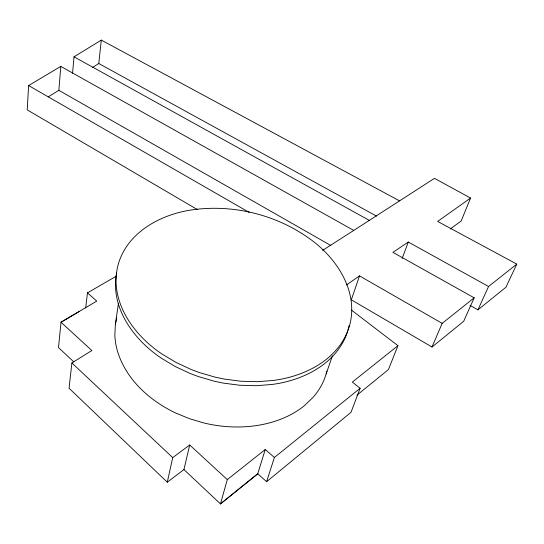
<?xml version="1.0" encoding="UTF-8"?>
<svg xmlns="http://www.w3.org/2000/svg" width="544" height="544" viewBox="0 0 544 544"><rect width="100%" height="100%" fill="white"/><g stroke="black" fill="none" stroke-linecap="round" stroke-linejoin="round"><path stroke-width="0.82" d="M450.282 228.929L461.149 221.034L470.553 198.057L434.466 178.35L353.763 230.418L60.792 66.402L28.614 85.564L27.2 109.861L197.309 209.528M48.226 96.893L58.868 90.331L60.792 66.402M72.563 73.195L74.025 56.814L101.293 40.1L399.5 200.852M118.422 303.491L115.376 324.353L114.845 335.016A107.379 79.444 14.3 0 0 117.572 351.458C120.516 361.23 125.44 370.314 131.607 378.413A108.195 80.036 14.4 0 0 145.364 393.135A108.548 80.281 14.4 0 0 156.495 401.9A108.195 80.036 14.4 0 0 175.603 412.978L189.591 418.744L204.238 423.055A109.092 80.648 14.4 0 0 226.773 426.598C245.718 427.985 265.105 425.68 282.744 418.424A108.365 80.152 14.4 0 0 304.334 405.708L312.78 397.664A108.365 80.152 14.4 0 0 324.394 379.059L332.398 355.837M92.5 67.497L98.784 63.512L101.293 40.1M79.098 311.535L61.003 322.245L91.834 350.52L71.883 362.943L69.061 388.226L167.28 482.208L183.94 469.567L189.713 444.972L227.283 479.611L220.463 503.9L183.94 469.567M85.68 307.972L87.468 292.856L116.314 276.168M115.376 324.353L116.736 317.744M116.654 272.83C109.854 307.652 134.069 340.184 161.786 358.448L175.236 366.527L190.25 373.531L198.526 376.632L214.329 381.228L223.047 383.064L239.727 385.254L256.231 385.703L271.81 384.479C302.036 380.637 334.308 365.106 346.229 335.335L349.33 326.38C359.319 292.012 336.648 257.672 309.38 238.537C276.733 215.159 235.11 204.585 195.262 209.454C162.377 213.2 126.317 231.853 117.735 266.261C109.29 301.832 134.089 335.777 162.568 354.368L176.072 362.46L191.141 369.478L199.451 372.586L215.315 377.189L224.067 379.032L240.802 381.228L257.366 381.698L273 380.48C303.26 376.666 335.648 361.209 347.609 331.398M167.28 482.208L172.713 457.606L189.713 444.972M349.092 325.638L347.956 330.317M326.148 374.034L326.89 371.096M266.614 481.705L274.38 457.49L265.248 449.521L257.74 473.804L220.463 503.9L257.74 473.804L266.614 481.705L351.009 412.325L360.128 388.28L352.342 382.078L397.95 345.685L351.424 310.073M474.171 297.826L442.163 323.36L359.536 275.883L351.329 299.798L432.011 347.031L463.685 321.293L474.171 297.826L392.918 252.355L408.279 242.032L488.553 286.504L516.8 264.105L437.648 221.435L470.553 198.057M402.125 258.509L408.279 242.032M397.95 345.685L388.436 369.58L356.912 395.196M432.011 347.031L442.163 323.36M470.009 305.388L477.938 309.862L488.553 286.504M516.8 264.105L505.934 287.239L477.938 309.862M274.38 457.49L360.128 388.28M227.283 479.611L265.248 449.521M346.392 285.015L359.536 275.883M322.646 250.349L353.763 230.418M98.784 63.512L376.516 216.111M74.025 56.814L369.342 220.422M58.868 90.331L330.929 245.548M28.614 85.564L249.213 212.412M87.468 292.856L96.737 301.097L61.003 322.245L58.507 347.589L73.862 361.944M71.883 362.943L172.713 457.606"/></g></svg>
